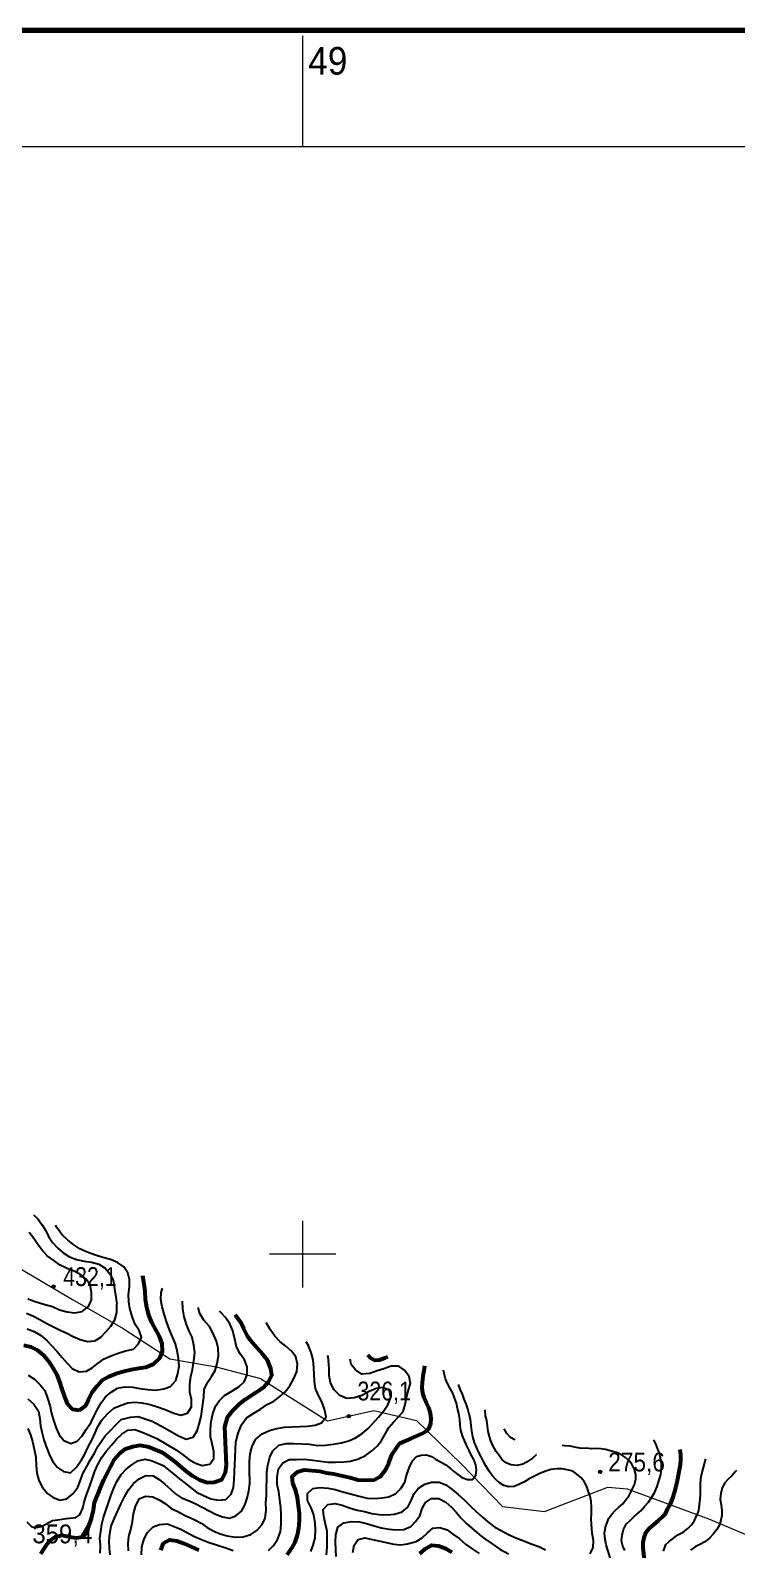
# Model space of a CAD drawing. Header units: metres. Extents: x 545098 to 555652, y 1854398 to 1862642.
# Drawn here: x 548754 to 549392, y 1860733 to 1862105 of the extents above; entities that cross this region are included whole.
import ezdxf
from ezdxf.enums import TextEntityAlignment as Align

# ---------------------------------------------------------------- set-up
doc = ezdxf.new("R2010")
doc.units = ezdxf.units.M
doc.header["$LTSCALE"] = 6.8
for name, color, linetype, lineweight in [('1', 7, 'Continuous', 25), ('2', 7, 'Continuous', 53), ('5', 7, 'Continuous', 13), ('52', 7, 'Continuous', 13), ('60', 7, 'Continuous', 13), ('61', 7, 'Continuous', 13)]:
    doc.layers.add(name, color=color, linetype=linetype, lineweight=lineweight)
doc.layers.add('56', color=7, linetype='Continuous')

msp = doc.modelspace()

# ---------------------------------------------------------------- hatches: boundary and pattern name
at = {"layer": '5'}
for points in [[(548776.32, 1860970.73, 1), (548773.32, 1860970.73, 1)], [(549043.05, 1860853.6, 1), (549040.05, 1860853.6, 1)], [(549270.03, 1860803.3, 1), (549267.03, 1860803.3, 1)]]:
    msp.add_hatch(color=256, dxfattribs=at).paths.add_polyline_path(points)

# ---------------------------------------------------------------- linework, layer by layer
at = {"layer": '1'}
for p, q in [((549002.66, 1860921.23), (549005.26, 1860917.1)), ((549022.26, 1860908.83), (549023.33, 1860903.6))]:
    msp.add_line(p, q, dxfattribs=at)
for points in [[(548750.99, 1860932.48), (548757.44, 1860930.19), (548763.31, 1860926.77), (548768.79, 1860922.07), (548773.19, 1860917.61), (548777.85, 1860912.28), (548782.33, 1860907.12), (548787.19, 1860901.64), (548791.62, 1860896.82), (548797.99, 1860893.64), (548804.64, 1860894.38), (548809.96, 1860897.45), (548815.17, 1860901.57), (548820.76, 1860905.38), (548827.49, 1860908.61), (548834.13, 1860910.95), (548839.96, 1860912.66), (548847.03, 1860914.34), (548851.65, 1860918.92), (548854.33, 1860925.07), (548852.23, 1860931.2), (548848.81, 1860936.49), (548846.05, 1860943.79), (548843.83, 1860950.98), (548842.97, 1860957.08), (548842.77, 1860963.61), (548843.59, 1860970.61), (548843.58, 1860976.98), (548842.18, 1860983.2), (548838.41, 1860988.45), (548832.81, 1860992.6), (548826.32, 1860995.24), (548819.4, 1860996.95), (548812.79, 1860999.04), (548805.41, 1861001.76), (548798.68, 1861004.91), (548793.16, 1861008.36), (548787.72, 1861012.71), (548782.55, 1861017.8), (548777.96, 1861024.02), (548776.72, 1861026.08)], [(548756.85, 1861035.61), (548760.89, 1861031.86), (548764.46, 1861026.78), (548767.69, 1861021.65), (548770.45, 1861015.93), (548774.07, 1861010.5), (548778.7, 1861005.52), (548783.6, 1861001.29), (548789.31, 1860997.68), (548795.8, 1860995.04), (548802.68, 1860993.68), (548809.33, 1860992.83), (548815.9, 1860991.08), (548821.46, 1860987.28), (548825.73, 1860982.26), (548828.85, 1860976.59), (548829.9, 1860968.74), (548831.26, 1860961.28), (548832.06, 1860954.68)], [(548751.84, 1860959.6), (548758.49, 1860957.16), (548766.18, 1860954.83), (548774.03, 1860952.7), (548780.37, 1860949.86), (548787.33, 1860947.8), (548794.13, 1860947.15), (548800.74, 1860948.24), (548806.6, 1860952.79), (548809.13, 1860958.73), (548809.28, 1860965.3), (548807.95, 1860972.41), (548804.18, 1860977.66), (548799.52, 1860981.39), (548793.49, 1860984.61), (548787.19, 1860987.1), (548781.01, 1860990.12), (548775.07, 1860994.24), (548769.27, 1860998.55), (548764.65, 1861003.53), (548760.72, 1861008.58), (548757.1, 1861014.02), (548752.94, 1861019.57)], [(548751.85, 1860869.46), (548757.18, 1860864.56), (548761.42, 1860858.31), (548762.51, 1860851.7), (548763.25, 1860845.05), (548764.53, 1860838.29), (548766.25, 1860832.46), (548768.35, 1860826.32), (548771.07, 1860819.37), (548774.07, 1860813.15), (548778.62, 1860807.28), (548783.98, 1860803.63), (548790.12, 1860802.55), (548795.56, 1860807.76), (548800.34, 1860814.13), (548803.29, 1860819.42), (548806.28, 1860825.95), (548809.77, 1860832.72), (548812.65, 1860838.7), (548815.02, 1860844.45), (548818.47, 1860849.98), (548823.83, 1860855.88), (548829.47, 1860860.94), (548836.07, 1860863.62), (548842.02, 1860865.88), (548848.51, 1860866.43), (548854.61, 1860865.69), (548860.94, 1860864.45), (548868.99, 1860862.16), (548875.64, 1860859.72), (548883.61, 1860856.53), (548889.83, 1860854.75), (548896, 1860856.5), (548899.46, 1860862.02), (548899.42, 1860868.74), (548898.13, 1860875.51), (548898.05, 1860882.58), (548899.06, 1860889.42), (548900.46, 1860895.95), (548901.74, 1860903.53), (548902.66, 1860911.07), (548901.73, 1860917.87), (548900.05, 1860924.94), (548897.49, 1860930.5), (548895.04, 1860936.6), (548893.05, 1860943.28), (548891.69, 1860950.74), (548891.45, 1860957.62), (548891.45, 1860957.64)], [(548752.13, 1860890.84), (548757.69, 1860887.04), (548763.01, 1860882.14), (548766.98, 1860876.74), (548769.51, 1860869.94), (548771.77, 1860862.4), (548773.17, 1860856.19), (548774.92, 1860850.01), (548777.29, 1860843.01), (548780.09, 1860836.95), (548784.22, 1860831.75), (548790.55, 1860828.91), (548796.15, 1860831.13), (548800.73, 1860836.07), (548804.54, 1860841.63), (548808.93, 1860848.31), (548811.49, 1860853.91), (548814.4, 1860859.55), (548817.97, 1860865.61), (548821.97, 1860871.02), (548827.14, 1860875.49), (548832.78, 1860878.95), (548839.19, 1860880.2), (548846.49, 1860879.77), (548852.98, 1860878.72), (548860.18, 1860877.76), (548867.13, 1860877.29), (548874.63, 1860878.31), (548880.58, 1860880.56), (548885.28, 1860886.05), (548887.26, 1860892.11), (548888.26, 1860898.95), (548887.83, 1860905.98), (548886.74, 1860912.59), (548884.95, 1860919.12), (548882.31, 1860925.37), (548879.66, 1860931.63), (548877.33, 1860938.28), (548875.19, 1860944.76), (548872.93, 1860952.3), (548871.84, 1860958.91), (548872.18, 1860965.32), (548873.35, 1860969.39)], [(548750.42, 1860946.74), (548756.86, 1860943.97), (548762.47, 1860940.85), (548768.74, 1860937.26), (548780.97, 1860931.3), (548786.92, 1860928.6), (548792.79, 1860925.51), (548799.07, 1860923.03), (548805.54, 1860921.19), (548812.27, 1860921.86), (548817.79, 1860925.1), (548822.07, 1860929.87), (548826.79, 1860935.1), (548830.44, 1860940.69), (548831.99, 1860947.41), (548832.06, 1860954.68)], [(548750.83, 1860758.14), (548755.38, 1860753.87), (548759.84, 1860753.24), (548764.61, 1860754.49), (548773.9, 1860759.39), (548778.82, 1860760.22), (548786.58, 1860761.42), (548795.03, 1860762.33), (548798.79, 1860764.73), (548801.31, 1860770.68), (548803.06, 1860777.24), (548805, 1860783.66), (548807.33, 1860789.76), (548809.89, 1860796.95), (548812.29, 1860803.95), (548814.97, 1860810.09), (548818.39, 1860815.96), (548822.82, 1860822.3), (548827.36, 1860827.59), (548831.91, 1860832.87), (548836.53, 1860837.46), (548841.97, 1860841.08), (548848.46, 1860841.62), (548855.11, 1860839.18), (548860.86, 1860836.81), (548868.38, 1860833.43), (548886.07, 1860823.05), (548891.41, 1860819.19), (548896.8, 1860814.97), (548903.21, 1860811.24), (548909.25, 1860809.09), (548916.13, 1860810.47), (548919.68, 1860815.41), (548919.81, 1860821.75), (548918.07, 1860828.58), (548916.74, 1860835.09), (548916.62, 1860841.94), (548917.22, 1860848.88), (548918.74, 1860855.74), (548921.17, 1860862.85), (548924.72, 1860867.79), (548929.38, 1860872.51), (548935.95, 1860876.38), (548942.68, 1860880.45), (548947.22, 1860884.62), (548949.69, 1860891.05), (548949.73, 1860898.1), (548947.49, 1860904.69), (548943.59, 1860909.99), (548940.12, 1860916.25), (548938.54, 1860923.28), (548936.92, 1860930.66), (548934.32, 1860937.2), (548930.38, 1860942.86), (548925.66, 1860947.52), (548924.88, 1860948.37)], [(548751.84, 1860842.71), (548754.26, 1860836.96), (548756.01, 1860830.78), (548757.49, 1860823.86), (548758.81, 1860816.75), (548759.13, 1860809.17), (548759.91, 1860802.18), (548761.7, 1860795.65), (548764.89, 1860789.28), (548769.4, 1860783.76), (548774.76, 1860780.11), (548781.02, 1860777.97), (548787.08, 1860779.18), (548792.44, 1860783.5), (548796.91, 1860789.48), (548799.12, 1860795.04), (548801.37, 1860801.85), (548804.91, 1860808.26), (548808.17, 1860813.94), (548811.9, 1860820.19), (548814.93, 1860826.37), (548821.46, 1860835.93), (548835.99, 1860850.67), (548844.6, 1860852.83), (548851.49, 1860853.46), (548864, 1860849.08), (548875.88, 1860842.82), (548887.77, 1860835.93), (548894.65, 1860832.8), (548900.91, 1860834.68), (548904.66, 1860840.31), (548906.54, 1860846.57), (548908.42, 1860853.46), (548910.64, 1860870.77), (548911.04, 1860877.86), (548914.06, 1860884.19), (548917.56, 1860889.49), (548921.07, 1860894.79), (548922.82, 1860901.14), (548923.93, 1860908.32), (548923.67, 1860914.96), (548921.98, 1860921.44), (548918.97, 1860928.29), (548915.66, 1860934.75), (548910.81, 1860940.48), (548907.18, 1860946.54), (548905.44, 1860951.81)], [(548995.31, 1860900.63), (548993.78, 1860907.31), (548989.72, 1860912.41), (548984.65, 1860917.03), (548979.26, 1860921.25), (548974.9, 1860925.95), (548970.56, 1860931.92), (548967.33, 1860937.67), (548967.02, 1860938.15)], [(548826.09, 1860728.41), (548825.51, 1860734.66), (548825.28, 1860740.95), (548825.73, 1860747.69), (548827.08, 1860754.35), (548829.97, 1860761.74), (548833.15, 1860768.27), (548836.13, 1860774.95), (548839.04, 1860780.72), (548842.77, 1860787.13), (548847.3, 1860792.92), (548852.2, 1860797.13), (548858.35, 1860800.04), (548865.04, 1860799.96), (548870.49, 1860796.65), (548875.53, 1860792.39), (548880.6, 1860787.77), (548885.08, 1860783.62), (548890.58, 1860779.96), (548897.42, 1860777.18), (548903.5, 1860774.67), (548909.12, 1860771.56), (548915.49, 1860768.19), (548921.35, 1860765.2), (548927.64, 1860762.86), (548933.75, 1860761.62), (548939.47, 1860763.58), (548944.73, 1860767.83), (548947.68, 1860773.24), (548949.79, 1860779.64), (548951.34, 1860786.15), (548952.14, 1860792.92), (548952, 1860805.91), (548951.89, 1860812.75), (548952.49, 1860819.69), (548954.36, 1860826.59), (548957.73, 1860832.96), (548963.31, 1860837.61), (548969.96, 1860840.77), (548976.44, 1860842.46), (548983.51, 1860843.68), (548990.31, 1860844.15), (548997.67, 1860844.51), (549004.32, 1860844.77), (549011.28, 1860845.44), (549016.95, 1860847.76), (549021.17, 1860853.15), (549019.79, 1860860.02), (549017.19, 1860866.56), (549014.12, 1860872.51), (549011.56, 1860878.7), (549010.62, 1860884.9), (549010.4, 1860891.19), (549010.17, 1860897.48), (549009.51, 1860904.44), (549007.77, 1860911.27), (549005.26, 1860917.1)], [(548842.67, 1860732.06), (548842.2, 1860738.87), (548842.88, 1860745.09), (548844.64, 1860751.44), (548846.31, 1860758.51), (548847.26, 1860765.48), (548848.97, 1860772.19), (548852.3, 1860778.92), (548857.94, 1860781.59), (548864.71, 1860780.79), (548870.44, 1860778.24), (548875.74, 1860774.73), (548881.33, 1860770.36), (548887.26, 1860767.65), (548893.83, 1860764.11), (548901.86, 1860760.4), (548908.23, 1860757.02), (548913.57, 1860753.16), (548919.74, 1860749.94), (548925.47, 1860747.39), (548931.82, 1860745.63), (548939.2, 1860744.37), (548946.2, 1860744.68), (548952.99, 1860746.77), (548959, 1860750.75), (548963.26, 1860755.78), (548966.17, 1860761.55), (548966.93, 1860768.69), (548966.82, 1860775.53), (548967.26, 1860782.27), (548967.3, 1860789.31), (548967.46, 1860796.91), (548967.44, 1860803.05), (548968.37, 1860809.48), (548970.15, 1860816.68), (548973.06, 1860822.45), (548978.44, 1860827.57), (548985.12, 1860829.11), (548992.16, 1860829.06), (548999.61, 1860828.71), (549006.14, 1860828.42), (549013.32, 1860827.31), (549020.52, 1860827.46), (549027.64, 1860828.33), (549034.87, 1860829.75), (549041.7, 1860831.49), (549047.53, 1860834), (549053.7, 1860838.19), (549059.12, 1860842.64), (549068.35, 1860852.79), (549072.92, 1860858.22), (549076.74, 1860863.92), (549079.49, 1860870.61), (549078.27, 1860876.86), (549072.36, 1860879.47), (549066.27, 1860878.68), (549059.92, 1860875.92), (549053.51, 1860872.25), (549046.37, 1860870.12), (549039.92, 1860869.69), (549033.64, 1860872.36), (549028.32, 1860877.49), (549025, 1860883.94), (549024.02, 1860890.5), (549023.76, 1860897.15), (549023.33, 1860903.6)], [(548969.15, 1860732.27), (548973.66, 1860736.79), (548977.12, 1860742.45), (548979.9, 1860749.29), (548980.5, 1860756.22), (548980.61, 1860764.18), (548980.1, 1860771.34), (548979.44, 1860778.3), (548978.57, 1860785.41), (548977.03, 1860792.09), (548976.92, 1860798.93), (548978.03, 1860806.11), (548981.9, 1860811.45), (548987.64, 1860814.68), (548994.33, 1860814.59), (549001.53, 1860814.75), (549009.22, 1860813.88), (549022.78, 1860812.28), (549029.67, 1860812.04), (549037.03, 1860812.39), (549043.07, 1860813.13), (549050.42, 1860815.11), (549056.72, 1860818.22), (549062.53, 1860822.36), (549067.39, 1860826.92), (549071.14, 1860831.71), (549074.72, 1860837.93), (549077.67, 1860843.34), (549082.13, 1860848.22), (549086.28, 1860852.69), (549090.7, 1860857.93), (549092.65, 1860864.12), (549093.69, 1860870.39), (549095.09, 1860876.7), (549097.2, 1860883.09), (549096.06, 1860889.45), (549091.92, 1860895.27), (549086.78, 1860898.97), (549079.93, 1860898.86), (549073.19, 1860896.42), (549067.27, 1860894.61), (549060.53, 1860892.16), (549053.37, 1860891.65), (549047.67, 1860895.47), (549043.66, 1860900.22), (549042.91, 1860905.24)], [(548817.13, 1860730.06), (548817.4, 1860737.17), (548816.85, 1860743.66), (548817.78, 1860749.6), (548818.48, 1860756.06), (548820.11, 1860762.08), (548822.05, 1860768.49), (548824.45, 1860775.49), (548827.02, 1860782.68), (548829.35, 1860788.79), (548832.22, 1860794.77), (548835.95, 1860801.03), (548840.53, 1860805.97), (548845.58, 1860809.9), (548851.22, 1860813.36), (548857.78, 1860814.8), (548863.96, 1860813.36), (548874.01, 1860809.01), (548888.58, 1860797.18), (548893.77, 1860793.12), (548898.56, 1860789.37), (548903.94, 1860785.15), (548910.27, 1860782.13), (548917.15, 1860779), (548923.97, 1860777.84), (548930.58, 1860778.47), (548935.24, 1860783.19), (548937.39, 1860789.23), (548937.95, 1860796.52), (548939.69, 1860830.3), (548941.57, 1860838.43), (548944.7, 1860845.95), (548949.08, 1860852.21), (548955.76, 1860856.28), (548961.82, 1860859.9), (548967.99, 1860864.09), (548973.93, 1860867.16), (548978.88, 1860871.01), (548983.94, 1860875.42), (548988.47, 1860881.2), (548992, 1860887.77), (548994.67, 1860894.06), (548995.31, 1860900.63)], [(549007.31, 1860731.43), (549009.5, 1860737.12), (549011.21, 1860743.82), (549011.61, 1860750.91), (549011.39, 1860757.21), (549010.12, 1860764.63), (549007.72, 1860771.02), (549004.4, 1860777.48), (549004.34, 1860783.97), (549009.2, 1860788.53), (549015.6, 1860789.31), (549022.89, 1860788.76), (549029.35, 1860787.56), (549036.11, 1860785.49), (549043.21, 1860783.47), (549051.03, 1860781.53), (549058.29, 1860779.71), (549065.03, 1860779.27), (549071.63, 1860779.89), (549077.64, 1860780.98), (549083.98, 1860783.74), (549088.64, 1860788.46), (549092.09, 1860794.2), (549094.01, 1860800.96), (549096.3, 1860807.58), (549099.07, 1860813.38), (549102.82, 1860817.34), (549107.09, 1860818.6), (549111.85, 1860818.81), (549116.27, 1860817.32), (549120.05, 1860815.02), (549124.39, 1860812.6), (549129.35, 1860809.71), (549133.42, 1860806.52), (549136.51, 1860803.77), (549139.97, 1860801.06), (549143.8, 1860798.39), (549148.82, 1860796.43), (549153.22, 1860796.6), (549156.25, 1860800.46), (549156.81, 1860804.95), (549156.23, 1860809.67), (549154.52, 1860814.62), (549152.18, 1860818.75), (549150.4, 1860822.77), (549147.97, 1860827.63), (549145.99, 1860831.8), (549144.37, 1860836.02), (549142.82, 1860841.18), (549142.09, 1860845.69), (549141.83, 1860850.81), (549141.01, 1860856.05), (549139.91, 1860860.52), (549138.93, 1860865.56), (549137.06, 1860870.3), (549135.44, 1860874.52), (549133.1, 1860878.66), (549130.71, 1860883.15), (549128.89, 1860887.53), (549127.75, 1860892.37), (549127.09, 1860895.33)], [(549171.03, 1860800.05), (549168.52, 1860803.98), (549165.52, 1860808.96), (549162.98, 1860813.25), (549160.79, 1860817.59), (549158.65, 1860821.56), (549156.87, 1860825.58), (549155.05, 1860829.96), (549153.7, 1860834.95), (549152.84, 1860840.55), (549152.26, 1860845.27), (549151.56, 1860851.08), (549150.46, 1860855.55), (549149.16, 1860860.18), (549147.5, 1860864.76), (549145.67, 1860869.14), (549144.21, 1860873.57), (549142.19, 1860878.11), (549140.77, 1860882.41)], [(549211.02, 1860818.8), (549210.92, 1860818.72), (549207.6, 1860815.74), (549202.67, 1860812.38), (549198.69, 1860810.24), (549193.66, 1860809.26), (549188.08, 1860809.68), (549183.62, 1860811.53), (549180.16, 1860814.24), (549177.3, 1860818.13), (549174.63, 1860821.85), (549171.59, 1860827.19), (549169.77, 1860831.57), (549168.55, 1860835.47), (549167.46, 1860839.94), (549166.88, 1860844.66), (549166.26, 1860849.74), (549165.21, 1860853.85), (549164.8, 1860858.77), (549164.62, 1860859.28)], [(549191.76, 1860832.17), (549191.6, 1860832.2), (549187.66, 1860834.3), (549184.43, 1860838.14), (549182.01, 1860842.22)], [(549299.61, 1860791.97), (549300.85, 1860796.9), (549300.72, 1860800.94), (549299.79, 1860805.61), (549297.19, 1860810.27), (549294.58, 1860813.63), (549291.48, 1860816.38), (549287.86, 1860818.89), (549283.76, 1860820.78), (549278.98, 1860822.23), (549273.48, 1860823.58), (549269.35, 1860824.18), (549265.27, 1860824.42), (549261.08, 1860824.1), (549256.03, 1860824.77), (549251.99, 1860824.65), (549247.1, 1860825.52), (549241.64, 1860826.52), (549236.79, 1860827.03), (549234.44, 1860827.25)], [(549291.03, 1860732.37), (549289.1, 1860736.19), (549287.95, 1860741.02), (549288.42, 1860746.23), (549289.82, 1860751.37), (549292.2, 1860756.08), (549296.15, 1860759.88), (549299.27, 1860763.02), (549305.59, 1860768.58), (549308.66, 1860772.08), (549312.41, 1860776.03), (549317.65, 1860784.41), (549320.1, 1860790.04), (549321.93, 1860796.16), (549323.37, 1860800.94), (549323.89, 1860805.79), (549323.95, 1860811.32), (549323.21, 1860815.83), (549322.16, 1860819.94), (549320.75, 1860824), (549318.88, 1860828.74), (549317.16, 1860832.37)], [(549259.65, 1860729.3), (549262.35, 1860735.23), (549262.69, 1860741.41), (549261.35, 1860747.93), (549260.54, 1860760.51), (549260.81, 1860765.88), (549260.71, 1860771.21), (549260.41, 1860776.7), (549259.47, 1860781.37), (549257.76, 1860786.32), (549256.55, 1860790.22), (549254.16, 1860794.72), (549251.14, 1860798.4), (549247.63, 1860801.47), (549244.01, 1860803.97), (549238.87, 1860805.37), (549234.34, 1860806.29), (549229.38, 1860806.24), (549224.14, 1860805.42), (549219.71, 1860803.96), (549214.76, 1860802.25), (549209.38, 1860799.57), (549204.52, 1860797.14), (549200.44, 1860794.43), (549195.9, 1860792.41), (549190.83, 1860790.13), (549186.07, 1860789.92), (549181.7, 1860791.04), (549177.72, 1860793.51), (549174.62, 1860796.26), (549171.03, 1860800.05)], [(549363.85, 1860815.19), (549362.91, 1860811.83), (549361.62, 1860807.26), (549360.11, 1860801.55), (549359.19, 1860797.02), (549358.88, 1860792.01), (549359, 1860787.98), (549359.01, 1860783.37), (549358.65, 1860778.73), (549358.18, 1860773.51), (549357.31, 1860768.62), (549355.98, 1860764.41)], [(549021.33, 1860728.5), (549022.13, 1860735.28), (549022.09, 1860743.03), (549021.98, 1860749.88), (549020.49, 1860756.2), (549019.11, 1860763.07), (549018.53, 1860769.32), (549022.83, 1860774), (549029.39, 1860774.98), (549035.75, 1860773.22), (549042.34, 1860770.96), (549049.09, 1860768.89), (549055.76, 1860767.54), (549062.46, 1860765.82), (549069.08, 1860764.83), (549076.53, 1860764.47), (549082.93, 1860765.25), (549089.72, 1860767.34), (549094.98, 1860771.59), (549098.04, 1860777.56), (549100.71, 1860783.84), (549104.46, 1860788.63), (549110.16, 1860792.22), (549116.23, 1860794.22), (549123.12, 1860793.98), (549129.36, 1860791.67), (549135.11, 1860787.49), (549140.34, 1860783.07), (549146.01, 1860777.99), (549151.33, 1860772.86), (549156.5, 1860767.53), (549162.33, 1860762.64), (549167.2, 1860758.18), (549173.55, 1860753.54), (549179.16, 1860750.43), (549185.73, 1860746.9), (549192.61, 1860743.77), (549199.6, 1860741.19), (549206.44, 1860738.41), (549213.24, 1860735.99), (549219.36, 1860733.12)], [(549277.84, 1860725.01), (549274.02, 1860737.48), (549273.04, 1860742.52), (549272.58, 1860747.8), (549273.37, 1860753.42), (549275.06, 1860757.68), (549276.59, 1860761.73), (549279.46, 1860765.39), (549282.21, 1860768.49), (549285.53, 1860771.47), (549289.01, 1860774.66), (549291.56, 1860777.91), (549294.91, 1860782.19), (549297.28, 1860786.9), (549299.61, 1860791.97)], [(549391.8, 1860804.58), (549390.92, 1860803.59), (549387.69, 1860799.88), (549384.05, 1860796.49), (549381.09, 1860793.56), (549378.72, 1860788.85), (549377.48, 1860783.91), (549377.06, 1860778.33), (549377.99, 1860773.66), (549378.45, 1860768.38), (549378.62, 1860763.98), (549377.66, 1860759.81), (549376.53, 1860755.44), (549373.91, 1860751.25), (549370.72, 1860747.18), (549367.29, 1860743.63), (549363.29, 1860740.2), (549358.79, 1860737.81), (549354.46, 1860735.63), (549350.21, 1860732.72)], [(549030.24, 1860726.96), (549030.04, 1860733.29), (549029.61, 1860740.14), (549029.86, 1860746.62), (549031.57, 1860753.33), (549037.03, 1860757.42), (549044.46, 1860758.69), (549051.19, 1860758.25), (549057.5, 1860756.85), (549064.45, 1860754.63), (549070.8, 1860752.87), (549077.98, 1860751.76), (549084.2, 1860751.07), (549091.4, 1860751.23), (549097.75, 1860753.99), (549101.89, 1860758.46), (549105.76, 1860763.81), (549107.87, 1860770.2), (549110.82, 1860775.62), (549116.32, 1860779.36), (549122.81, 1860779.43), (549129.18, 1860776.05), (549134.26, 1860771.43), (549138.58, 1860767.09), (549143.03, 1860761.67), (549148.19, 1860756.34), (549159.45, 1860746.88), (549164.44, 1860742.97), (549171.14, 1860738.37), (549178.04, 1860733.62), (549185.96, 1860729.35)], [(549325.87, 1860731.93), (549327.99, 1860737.75), (549331.16, 1860740.93), (549338.81, 1860746.67), (549343.67, 1860749.1), (549347.87, 1860752.37), (549351.51, 1860755.76), (549353.81, 1860759.54), (549355.98, 1860764.41)], [(548854.24, 1860728.56), (548854.64, 1860735.65), (548856.82, 1860742.96), (548859.93, 1860748.57), (548864.9, 1860753.69), (548870.78, 1860755.85), (548877.94, 1860756.36), (548883.98, 1860754.21), (548890.66, 1860751.23), (548896.63, 1860748.17), (548903, 1860744.79), (548908.72, 1860742.24), (548914.61, 1860739.89), (548923.07, 1860737.13), (548930.57, 1860734.79), (548937.17, 1860732.53)], [(549045.28, 1860730.5), (549046.44, 1860737.32), (549049.99, 1860742.26), (549055.95, 1860743.71), (549062.97, 1860742.4), (549070.03, 1860740.73), (549082.25, 1860738.25), (549088.47, 1860737.56), (549094.68, 1860738.5), (549102.38, 1860740.52), (549107.76, 1860743.71), (549112.62, 1860748.27), (549117.53, 1860752.48), (549123.78, 1860753.06), (549130.33, 1860751.15), (549135.52, 1860747.09), (549141.22, 1860743.27), (549146.89, 1860738.18), (549152.99, 1860734.05), (549159.49, 1860729.61)]]:
    msp.add_lwpolyline(points, dxfattribs=at)
at = {"layer": '2'}
for points in [[(548798.46, 1860859.25), (548803.71, 1860863.02), (548806.89, 1860869.4), (548809.96, 1860875.23), (548814.27, 1860881.02), (548819.01, 1860886.15), (548825, 1860889.65), (548831.45, 1860892.14), (548838.63, 1860894.36), (548845.01, 1860895.96), (548851.96, 1860897.09), (548858.41, 1860897.99), (548865.53, 1860900.9), (548870.96, 1860906.11), (548873.29, 1860912.22), (548873.02, 1860919.45), (548870.72, 1860925.74), (548867.22, 1860931.72), (548863.84, 1860938.25), (548861.15, 1860944.86), (548859.13, 1860951.89), (548858.15, 1860959.04), (548857.69, 1860966.43), (548856.94, 1860973.07), (548855.62, 1860980.18), (548855.58, 1860980.29)], [(548763.59, 1860729.46), (548767.36, 1860735.37), (548771.32, 1860741.13), (548776.41, 1860744.7), (548782.63, 1860746.11), (548789.47, 1860744.72), (548795.82, 1860743.81), (548801.27, 1860744.83), (548805.01, 1860748.6), (548806.95, 1860754.49), (548809.12, 1860761.39), (548810.95, 1860768.85), (548812.07, 1860775.77), (548814.99, 1860783), (548817.59, 1860789.84), (548820.42, 1860796.18), (548823.6, 1860802.55), (548826.83, 1860808.58), (548830.01, 1860814.96), (548834.4, 1860820.05), (548839.96, 1860824.21), (548846.45, 1860826.35), (548853.21, 1860827.64), (548860.87, 1860825.91), (548873.5, 1860820.98), (548878.85, 1860817.12), (548884.83, 1860812.43), (548895.1, 1860803.75), (548900.44, 1860799.89), (548906.86, 1860796.16), (548913.65, 1860793.74), (548919.94, 1860793.96), (548927.04, 1860796.45), (548930.22, 1860802.98), (548931.06, 1860809.4), (548929.69, 1860844.07), (548932.19, 1860852.83), (548936.57, 1860858.47), (548942.82, 1860864.73), (548948.45, 1860869.11), (548957.84, 1860875.37), (548964.91, 1860879.78), (548969.02, 1860884.61), (548972.24, 1860890.78), (548971.15, 1860896.79), (548968.26, 1860904.2), (548964.01, 1860909.46), (548958.8, 1860915.14), (548954.39, 1860920.2), (548950.1, 1860925.82), (548946.74, 1860932.63), (548944.07, 1860938.26), (548939.93, 1860944.08), (548939.23, 1860945.28)], [(548748.03, 1860917.72), (548754.56, 1860916.32), (548760.39, 1860913.26), (548766.03, 1860908.75), (548770.35, 1860903.39), (548774.62, 1860896.78), (548777.93, 1860890.96), (548780.23, 1860884.66), (548782.56, 1860878.02), (548784.74, 1860871.18), (548787.35, 1860865.27), (548792.17, 1860860.14), (548798.46, 1860859.25)], [(549076.66, 1860907.21), (549074.15, 1860906.09), (549069.41, 1860904.22), (549065.37, 1860904.1), (549061.28, 1860906), (549058.82, 1860908.72)], [(548986, 1860728.42), (548990.13, 1860734.52), (548993.08, 1860739.94), (548995.19, 1860746.33), (548996.59, 1860752.64), (548997.03, 1860759.37), (548996.96, 1860765.86), (548996.09, 1860772.98), (548995.38, 1860780.3), (548993.45, 1860787.28), (548991.09, 1860793.31), (548990.35, 1860799.36), (548995.26, 1860803.57), (549001.37, 1860805.22), (549008.11, 1860804.77), (549015.6, 1860804.06), (549021.55, 1860802.62), (549028.17, 1860801.62), (549035.79, 1860799.84), (549042.65, 1860798.33), (549049.76, 1860796.31), (549057.76, 1860795.84), (549064.41, 1860796.11), (549070.15, 1860799.33), (549074.68, 1860805.12), (549077.71, 1860811.45), (549080.44, 1860818.64), (549083.79, 1860823.74), (549087.81, 1860829.29), (549097.52, 1860833.63), (549102.43, 1860835.7), (549107.33, 1860837.77), (549111.3, 1860839.91), (549114.26, 1860842.85), (549115.59, 1860847.06), (549115.99, 1860851.35), (549115.37, 1860856.43), (549113.87, 1860861.22), (549111.68, 1860865.55), (549109.81, 1860870.3), (549108.56, 1860874.56), (549107.94, 1860879.64), (549108.13, 1860884.09), (549108.88, 1860890.07), (549109.75, 1860894.96), (549110.41, 1860899.26)], [(549309.35, 1860718.86), (549307.49, 1860734.75), (549307.43, 1860739.71), (549308.35, 1860744.25), (549310.16, 1860749.07), (549313.23, 1860752.57), (549317.39, 1860756.21), (549321.39, 1860759.64), (549324.55, 1860762.42), (549327.67, 1860765.56), (549329.56, 1860769.66), (549332.14, 1860774.21), (549334.38, 1860780.01), (549335.82, 1860784.78), (549337.11, 1860789.36), (549338.19, 1860794.09), (549339.11, 1860798.62), (549340.14, 1860803.72), (549340.9, 1860808.05), (549341.53, 1860813.47), (549341.44, 1860818.79), (549341.03, 1860823.58)], [(548871.91, 1860732.76), (548874.22, 1860739), (548879.81, 1860742.03), (548886.23, 1860741.18), (548893.02, 1860738.76), (548899.55, 1860735.58), (548906.03, 1860732.76)], [(549105.66, 1860729.56), (549110.56, 1860733.77), (549116.26, 1860737.35), (549122.49, 1860736.67), (549129.28, 1860734.24), (549134.74, 1860730.94)]]:
    msp.add_lwpolyline(points, dxfattribs=at)
at = {"layer": '5'}
for centre in [(548774.82, 1860970.73), (549041.55, 1860853.6), (549268.53, 1860803.3)]:
    msp.add_circle(centre, 1.5, dxfattribs=at)
at = {"layer": '52'}
msp.add_lwpolyline([(548411.82, 1861136.35), (548452.74, 1861116.03), (548509.53, 1861096.22), (548556.43, 1861066.5), (548600.98, 1861048.48), (548633.07, 1861036.1), (548680.56, 1861004.44), (548744.06, 1860987.27), (548791.99, 1860959.13), (548837.88, 1860932.8), (548879.85, 1860905.56), (548921.82, 1860898.13), (548961.92, 1860887.84), (549022.4, 1860849.57), (549064.33, 1860858.75), (549102.66, 1860849.72), (549143.38, 1860810.23), (549180.48, 1860772.01), (549218.32, 1860767.62), (549275.71, 1860789.46), (549292.88, 1860788.03), (549367.32, 1860760.63), (549456, 1860723.33), (549459.16, 1860721.77)], dxfattribs=at)
at = {"layer": '60'}
for p, q in [((549000, 1862000), (549000, 1862100)), ((549000, 1860970), (549000, 1861030)), ((549030, 1861000), (548970, 1861000))]:
    msp.add_line(p, q, dxfattribs=at)
msp.add_lwpolyline([(545500, 1855000), (554500, 1855000), (554500, 1862000), (545500, 1862000)], close=True, dxfattribs=at)
at = {"layer": '61', "lineweight": 158}
msp.add_lwpolyline([(545395, 1854895), (554605, 1854895), (554605, 1862105), (545395, 1862105)], close=True, dxfattribs=at)

# ---------------------------------------------------------------- texts
at = {"layer": '5'}
for s, width, p in [('432,1', 0.85, (548807.82, 1860971.23)), ('326,1', 0.85, (549073.56, 1860867.91)), ('275,6', 0.9, (549301.53, 1860803.8)), ('359,4', 0.95, (548782.88, 1860738.88))]:
    msp.add_text(s, height=17, dxfattribs=dict(at, width=width)).set_placement(p, align=Align.CENTER)
at = {"layer": '56', "width": 0.95}
msp.add_text('49', height=25, dxfattribs=at).set_placement((549005, 1862065))

doc.saveas('drawing.dxf')
